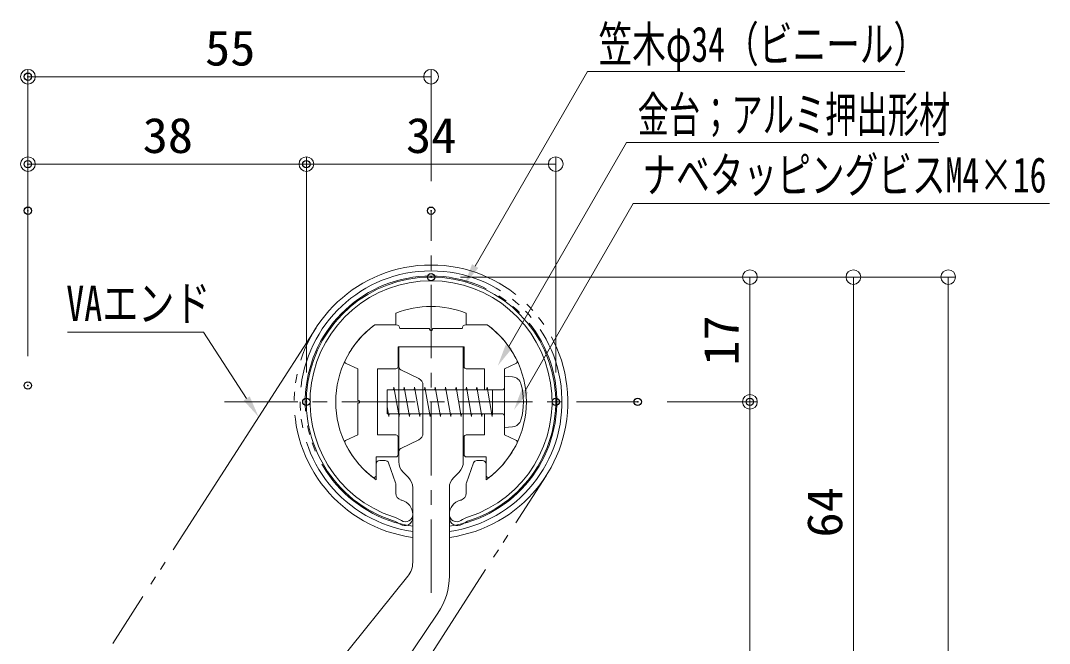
# Model space of a CAD drawing. Units: millimetres, scale not verified. Extents: x -401 to 399, y -277 to 277.
# Drawn here: x -158.8 to -18.5, y -114.1 to -29.2 of the extents above; entities that cross this region are included whole.
import ezdxf
from ezdxf.enums import TextEntityAlignment as Align

# ---------------------------------------------------------------- set-up
doc = ezdxf.new("R2010")
doc.units = ezdxf.units.MM
doc.header["$LTSCALE"] = 2
doc.header["$PDMODE"] = 32
doc.header["$PDSIZE"] = 1
doc.linetypes.add('CHAIN1', pattern=[8, 5, -1, 1, -1])
doc.linetypes.add('LONG_DOUBLE_CHAIN', pattern=[21.8, 18, -1, 0.6, -0.6, 0.6, -1])
for name, color, linetype, lineweight in [('0-2_1', 3, 'Continuous', 9), ('0-5_center', 5, 'Continuous', 9), ('0-6_0', 7, 'Continuous', 9), ('0-8_sunpou', 1, 'Continuous', 9), ('0-C_笠木', 6, 'Continuous', 9), ('0-D_金台', 3, 'Continuous', 9), ('0-E_タッピンネジ', 4, 'Continuous', 9), ('1-6_08文字', 1, 'Continuous', 9)]:
    doc.layers.add(name, color=color, linetype=linetype, lineweight=lineweight)
doc.layers.add('0-9_DEFPOINTS', color=7, linetype='Continuous')
doc.styles.add('ＭＳ ゴシック', font='')
doc.styles.get('ＭＳ ゴシック').set_extended_font_data('MS Gothic')

# ---------------------------------------------------------------- blocks, each defined once
blk = doc.blocks.new('_ORIGIN')
at = {"layer": '0-6_0', "color": 1}
blk.add_line((0, 0), (-2, 0), dxfattribs=at)
blk.add_circle((0, 0), 1, dxfattribs=at)
blk = doc.blocks.new('MLeader8')
at = {"layer": '1-6_08文字'}
blk.add_line((-80.44, -36.097), (-38.18, -36.097), dxfattribs=at)
blk.add_lwpolyline([(-96.755, -62.624), (-81.44, -36.097), (-80.44, -36.097)], dxfattribs=at)
at = {"layer": '1-6_08文字', "color": 11}
blk.add_solid([(-96.322, -62.874), (-97.188, -62.374), (-98.255, -65.222)], dxfattribs=at)
at = {"layer": '1-6_08文字', "color": 2, "style": 'ＭＳ ゴシック', "width": 0.7}
blk.add_text('笠木φ34（ビニール）', height=4.811, dxfattribs=at).set_placement((-79.94, -36.222), align=Align.BOTTOM_LEFT)
blk = doc.blocks.new('MLeader9')
at = {"layer": '1-6_08文字'}
blk.add_line((-75.11, -45.784), (-33.543, -45.784), dxfattribs=at)
blk.add_lwpolyline([(-92.172, -73.605), (-76.11, -45.784), (-75.11, -45.784)], dxfattribs=at)
at = {"layer": '1-6_08文字', "color": 11}
blk.add_solid([(-91.739, -73.855), (-92.605, -73.355), (-93.672, -76.203)], dxfattribs=at)
at = {"layer": '1-6_08文字', "color": 2, "style": 'ＭＳ ゴシック', "width": 0.65}
blk.add_text('金台；アルミ押出形材', height=4.809, dxfattribs=at).set_placement((-74.61, -45.814), align=Align.BOTTOM_LEFT)
blk = doc.blocks.new('MLeader10')
at = {"layer": '1-6_08文字'}
blk.add_line((-74.229, -54.096), (-18.456, -54.096), dxfattribs=at)
blk.add_lwpolyline([(-89.965, -79.62), (-75.229, -54.096), (-74.229, -54.096)], dxfattribs=at)
at = {"layer": '1-6_08文字', "color": 11}
blk.add_solid([(-89.532, -79.87), (-90.398, -79.37), (-91.465, -82.218)], dxfattribs=at)
at = {"layer": '1-6_08文字', "color": 2, "style": 'ＭＳ ゴシック', "width": 0.7}
blk.add_text('ナベタッピングビスM4×16', height=4.811, dxfattribs=at).set_placement((-73.956, -54.039), align=Align.BOTTOM_LEFT)
blk = doc.blocks.new('MLeader12')
at = {"layer": '1-6_08文字'}
blk.add_line((-134.787, -71.628), (-152.358, -71.628), dxfattribs=at)
blk.add_lwpolyline([(-127.922, -80.671), (-133.787, -71.628), (-134.787, -71.628)], dxfattribs=at)
at = {"layer": '1-6_08文字', "color": 11}
blk.add_solid([(-127.503, -80.399), (-128.342, -80.943), (-126.29, -83.188)], dxfattribs=at)
at = {"layer": '1-6_08文字', "color": 2, "style": 'ＭＳ ゴシック', "width": 0.75}
blk.add_text('VAエンド', height=4.809, dxfattribs=at).set_placement((-152.525, -71.553), align=Align.BOTTOM_LEFT)

msp = doc.modelspace()

# ---------------------------------------------------------------- linework, layer by layer
at = {"layer": '0-2_1', "color": 4, "linetype": 'LONG_DOUBLE_CHAIN'}
for p, q in [((-118.454, -71.03), (-146.19, -114.067)), ((-114.837, -134.273), (-87.101, -91.236))]:
    msp.add_line(p, q, dxfattribs=at)
at = {"layer": '0-2_1'}
for p, q in [((-107.178, -73.633), (-107.178, -89.305)), ((-107.178, -73.633), (-98.378, -73.633)), ((-107.178, -73.633), (-98.378, -73.633)), ((-98.378, -73.633), (-98.378, -89.305)), ((-106.896, -76.77), (-104.442, -77.96)), ((-103.878, -78.86), (-103.878, -85.407)), ((-104.442, -86.306), (-106.896, -87.496)), ((-106.592, -90.719), (-105.864, -91.447)), ((-99.692, -91.447), (-98.964, -90.719)), ((-105.278, -92.862), (-105.278, -103.024)), ((-100.278, -92.862), (-100.278, -104.872)), ((-105.941, -104.905), (-123.978, -127.305)), ((-122.614, -140.555), (-101.831, -109.926))]:
    msp.add_line(p, q, dxfattribs=at)
at = {"layer": '0-2_1', "color": 4, "linetype": 'LONG_DOUBLE_CHAIN'}
for radius, start, end in [(18.65, 277.70359, 262.29641), (17.85, 278.05109, 261.94891), (17.15, 278.38202, 261.61798)]:
    msp.add_arc((-102.778, -81.133), radius, start, end, dxfattribs=at)
at = {"layer": '0-2_1'}
for centre, radius, start, end in [((-106.678, -76.32), 0.5, 180, 244.13364), ((-104.878, -78.86), 1, 0, 64.13364), ((-104.878, -85.407), 1, 295.86636, 0), ((-106.678, -87.946), 0.5, 115.86636, 180), ((-105.178, -89.305), 2, 180, 225), ((-100.378, -89.305), 2, 315, 0), ((-107.278, -92.862), 2, 0, 45), ((-98.278, -92.862), 2, 135, 180), ((-108.278, -103.024), 3, 321.15887, 0), ((-109.278, -104.872), 9, 325.84119, 360)]:
    msp.add_arc(centre, radius, start, end, dxfattribs=at)
at = {"layer": '0-5_center', "linetype": 'CHAIN1'}
for p, q in [((-102.778, -107.191), (-102.778, -55.075)), ((-130.956, -81.133), (-74.6, -81.133))]:
    msp.add_line(p, q, dxfattribs=at)
at = {"layer": '0-8_sunpou'}
for p, q in [((-157.75, -51.075), (-157.75, -35.813)), ((-102.778, -51.075), (-102.778, -35.813)), ((-104.778, -36.813), (-155.75, -36.813)), ((-157.75, -74.909), (-157.75, -47.73)), ((-121.778, -48.73), (-155.75, -48.73)), ((-119.778, -77.133), (-119.778, -47.73)), ((-119.778, -77.133), (-119.778, -47.73)), ((-87.778, -48.73), (-117.778, -48.73)), ((-85.778, -77.133), (-85.778, -47.73)), ((-98.778, -64.133), (-31.26, -64.133)), ((-98.778, -64.133), (-44.194, -64.133)), ((-98.778, -64.133), (-58.297, -64.133)), ((-59.297, -66.133), (-59.297, -79.133)), ((-45.194, -66.133), (-45.194, -126.133)), ((-32.26, -66.133), (-32.26, -182.133)), ((-70.6, -81.133), (-58.297, -81.133)), ((-70.6, -81.133), (-58.297, -81.133)), ((-59.297, -83.133), (-59.297, -166.133))]:
    msp.add_line(p, q, dxfattribs=at)
at = {"layer": '0-9_DEFPOINTS'}
for p in [(-157.75, -36.813), (-157.75, -48.73), (-119.778, -48.73), (-157.75, -55.075), (-102.778, -55.075), (-102.778, -64.133), (-157.75, -78.909), (-119.778, -81.133), (-85.778, -81.133), (-74.6, -81.133), (-59.297, -81.133)]:
    msp.add_point(p, dxfattribs=at)
at = {"layer": '0-C_笠木'}
for p, q in [((-107.578, -70.633), (-107.578, -69.052)), ((-97.978, -70.633), (-97.978, -69.052)), ((-110.443, -70.633), (-107.578, -70.633)), ((-97.978, -70.633), (-95.113, -70.633)), ((-110.278, -89.633), (-110.278, -91.752)), ((-109.778, -89.133), (-109.042, -89.133)), ((-108.571, -89.466), (-107.607, -92.182)), ((-96.985, -89.466), (-97.949, -92.182)), ((-95.778, -89.133), (-96.514, -89.133)), ((-95.278, -89.633), (-95.278, -91.752)), ((-107.578, -92.349), (-107.578, -93.565)), ((-97.978, -92.349), (-97.978, -93.565)), ((-106.87, -94.522), (-106.759, -94.551)), ((-98.686, -94.522), (-98.796, -94.551)), ((-105.278, -96.483), (-105.278, -96.907)), ((-100.278, -96.483), (-100.278, -96.907))]:
    msp.add_line(p, q, dxfattribs=at)
for centre, radius, start, end in [((-102.778, -81.133), 17, 288.03054, 251.96946), ((-102.778, -81.133), 16.5, 288.03054, 251.96946), ((-102.778, -81.133), 13, 68.33181, 111.66819), ((-102.778, -81.133), 13, 126.12892, 180), ((-102.778, -81.133), 13, 0, 53.87107), ((-102.778, -81.133), 13, 180, 234.76558), ((-102.778, -81.133), 13, 305.23442, 0), ((-109.778, -89.633), 0.5, 90, 180), ((-109.042, -89.633), 0.5, 19.54348, 90), ((-96.514, -89.633), 0.5, 90, 160.45652), ((-95.778, -89.633), 0.5, 0, 90), ((-108.078, -92.349), 0.5, 0, 19.54346), ((-108.078, -92.349), 0.5, 0, 19.54346), ((-97.478, -92.349), 0.5, 160.45654, 180), ((-97.478, -92.349), 0.5, 160.45654, 180), ((-106.578, -93.565), 1, 180, 253.00384), ((-106.578, -93.565), 1, 180, 253.00384), ((-98.978, -93.565), 1, 286.99616, 0), ((-98.978, -93.565), 1, 286.99616, 0), ((-107.278, -96.483), 2, 0, 74.97677), ((-98.278, -96.483), 2, 105.02323, 180), ((-106.278, -96.492), 1, 236.94427, 0), ((-99.278, -96.492), 1, 180, 303.05573), ((-109.278, -101.102), 4, 55.34543, 71.96946), ((-109.278, -101.102), 4.5, 56.94427, 71.96946), ((-106.378, -96.907), 1.1, 235.34543, 0), ((-99.178, -96.907), 1.1, 180, 304.65457), ((-96.278, -101.102), 4.5, 108.03054, 123.05573), ((-96.278, -101.102), 4, 108.03054, 124.65457)]:
    msp.add_arc(centre, radius, start, end, dxfattribs=at)
at = {"layer": '0-D_金台'}
for p, q in [((-107.528, -70.633), (-110.443, -70.633)), ((-107.028, -71.133), (-107.008, -71.133)), ((-102.978, -71.133), (-107.028, -71.133)), ((-102.978, -71.233), (-102.978, -71.133)), ((-98.528, -71.133), (-98.508, -71.133)), ((-95.113, -70.633), (-98.028, -70.633)), ((-107.278, -76.333), (-107.278, -73.633)), ((-107.278, -73.633), (-98.278, -73.633)), ((-98.278, -73.633), (-98.278, -76.333)), ((-114.356, -75.923), (-112.778, -76.633)), ((-112.778, -76.633), (-112.778, -80.933)), ((-110.078, -85.633), (-110.078, -76.633)), ((-110.078, -76.633), (-107.578, -76.633)), ((-97.978, -76.633), (-95.478, -76.633)), ((-95.478, -76.633), (-95.478, -79.483)), ((-92.778, -76.633), (-91.2, -75.923)), ((-92.778, -78.783), (-92.778, -76.633)), ((-112.778, -80.933), (-112.678, -80.933)), ((-95.478, -82.783), (-95.478, -85.633)), ((-92.778, -85.633), (-92.778, -82.983)), ((-107.578, -85.633), (-110.078, -85.633)), ((-107.278, -88.333), (-107.278, -85.933)), ((-98.278, -85.933), (-98.278, -88.333)), ((-95.478, -85.633), (-97.978, -85.633)), ((-91.2, -86.343), (-92.778, -85.633)), ((-110.278, -91.156), (-110.278, -88.633)), ((-110.278, -88.633), (-107.578, -88.633)), ((-97.978, -88.633), (-95.278, -88.633)), ((-95.278, -88.633), (-95.278, -91.156))]:
    msp.add_line(p, q, dxfattribs=at)
for points in [[(-98.528, -71.133), (-102.578, -71.133), (-102.578, -71.233)], [(-112.678, -81.333), (-112.778, -81.333), (-112.778, -85.633), (-114.356, -86.343)]]:
    msp.add_lwpolyline(points, dxfattribs=at)
for centre, radius, start, end in [((-102.778, -81.133), 13, 126.12893, 154.41869), ((-107.528, -71.133), 0.5, 0, 90), ((-102.778, -71.233), 0.2, 180, 0), ((-98.028, -71.133), 0.5, 90, 180), ((-102.778, -81.133), 13, 25.58131, 53.87107), ((-114.233, -75.649), 0.3, 154.41869, 245.77225), ((-91.323, -75.649), 0.3, 294.22775, 25.58131), ((-107.578, -76.333), 0.3, 270, 0), ((-97.978, -76.333), 0.3, 180, 270), ((-112.678, -81.133), 0.2, 270, 90), ((-114.233, -86.617), 0.3, 114.22775, 205.58131), ((-102.778, -81.133), 13, 205.58131, 232.10813), ((-107.578, -85.933), 0.3, 0, 90), ((-97.978, -85.933), 0.3, 90, 180), ((-102.778, -81.133), 13, 307.89187, 334.41869), ((-91.323, -86.617), 0.3, 334.41869, 65.77225), ((-107.578, -88.333), 0.3, 270, 0), ((-97.978, -88.333), 0.3, 180, 270), ((-110.578, -91.156), 0.3, 232.10813, 0), ((-94.978, -91.156), 0.3, 180, 307.89187)]:
    msp.add_arc(centre, radius, start, end, dxfattribs=at)
at = {"layer": '0-E_タッピンネジ'}
for p, q in [((-92.778, -77.633), (-92.778, -84.633)), ((-91.658, -77.731), (-92.778, -77.633)), ((-107.896, -79.483), (-107.835, -79.133)), ((-107.13, -83.133), (-107.835, -79.133)), ((-107.178, -79.483), (-98.378, -79.483)), ((-106.486, -79.483), (-106.425, -79.133)), ((-105.72, -83.133), (-106.425, -79.133)), ((-105.076, -79.483), (-105.015, -79.133)), ((-104.31, -83.133), (-105.015, -79.133)), ((-103.666, -79.483), (-103.605, -79.133)), ((-102.9, -83.133), (-103.605, -79.133)), ((-102.256, -79.483), (-102.195, -79.133)), ((-101.49, -83.133), (-102.195, -79.133)), ((-100.846, -79.483), (-100.785, -79.133)), ((-100.08, -83.133), (-100.785, -79.133)), ((-99.436, -79.483), (-99.375, -79.133)), ((-98.67, -83.133), (-99.375, -79.133)), ((-95.278, -79.483), (-98.378, -79.483)), ((-98.026, -79.483), (-97.965, -79.133)), ((-97.26, -83.133), (-97.965, -79.133)), ((-96.616, -79.483), (-96.555, -79.133)), ((-95.85, -83.133), (-96.555, -79.133)), ((-92.978, -79.483), (-95.271, -79.483)), ((-95.206, -79.483), (-95.145, -79.133)), ((-94.44, -83.133), (-95.145, -79.133)), ((-94.378, -82.783), (-94.378, -79.483)), ((-108.54, -83.133), (-108.778, -81.781)), ((-108.778, -82.783), (-107.178, -82.783)), ((-108.54, -83.133), (-108.478, -82.783)), ((-107.178, -82.783), (-98.378, -82.783)), ((-107.13, -83.133), (-107.068, -82.783)), ((-105.72, -83.133), (-105.658, -82.783)), ((-104.31, -83.133), (-104.248, -82.783)), ((-102.9, -83.133), (-102.838, -82.783)), ((-101.49, -83.133), (-101.428, -82.783)), ((-100.08, -83.133), (-100.018, -82.783)), ((-98.67, -83.133), (-98.608, -82.783)), ((-98.378, -82.783), (-95.278, -82.783)), ((-97.26, -83.133), (-97.198, -82.783)), ((-95.85, -83.133), (-95.788, -82.783)), ((-95.272, -82.783), (-92.978, -82.783)), ((-94.44, -83.133), (-94.378, -82.783)), ((-92.778, -84.633), (-91.658, -84.535))]:
    msp.add_line(p, q, dxfattribs=at)
msp.add_lwpolyline([(-107.178, -79.483), (-108.778, -79.483), (-108.778, -82.783)], dxfattribs=at)
for centre, radius, start, end in [((-91.772, -79.026), 1.3, 15.88085, 85), ((-92.978, -79.283), 0.2, 270, 0), ((-99.178, -81.133), 9, 344.11915, 15.88085), ((-92.978, -82.983), 0.2, 0, 90), ((-91.772, -83.24), 1.3, 275, 344.11915)]:
    msp.add_arc(centre, radius, start, end, dxfattribs=at)

# ---------------------------------------------------------------- block references
at = {"layer": '0-8_sunpou'}
for p, rotation in [((-157.75, -36.813), 180), ((-157.75, -48.73), 180), ((-119.778, -48.73), 180), ((-59.297, -64.133), 90), ((-45.194, -64.133), 90), ((-32.26, -64.133), 90), ((-59.297, -81.133), 270), ((-59.297, -81.133), 90)]:
    msp.add_blockref('_ORIGIN', p, dxfattribs=dict(at, rotation=rotation))
for p in [(-102.778, -36.813), (-119.778, -48.73), (-85.778, -48.73)]:
    msp.add_blockref('_ORIGIN', p, dxfattribs=at)
at = {"layer": '1-6_08文字'}
for name in ['MLeader8', 'MLeader9', 'MLeader10', 'MLeader12']:
    msp.add_blockref(name, (0, 0), dxfattribs=at)

# ---------------------------------------------------------------- texts
at = {"layer": '0-8_sunpou', "color": 2, "style": 'ＭＳ ゴシック', "width": 1.05}
for s, p in [('55', (-133.597, -36.738)), ('38', (-142.097, -48.655)), ('34', (-106.195, -48.655))]:
    msp.add_text(s, height=4.809, dxfattribs=at).set_placement(p, align=Align.BOTTOM_LEFT)
for s, p in [('17', (-59.372, -76.216)), ('64', (-45.269, -99.633))]:
    msp.add_text(s, height=4.809, rotation=90, dxfattribs=at).set_placement(p, align=Align.BOTTOM_LEFT)

doc.saveas('drawing.dxf')
